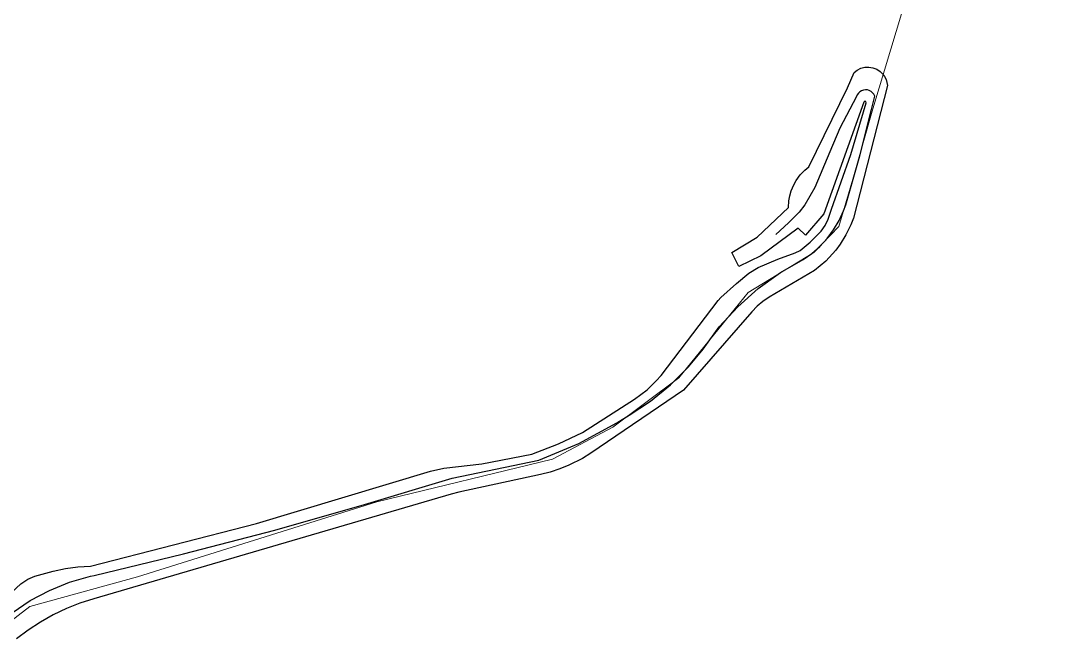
# Model space of a CAD drawing. Header units: millimetres. Extents: x 617751 to 636088, y 68402 to 77988.
# Drawn here: x 628046 to 628549, y 73905 to 74211 of the extents above; entities that cross this region are included whole.
import ezdxf

# ---------------------------------------------------------------- set-up
doc = ezdxf.new("R2010")
doc.units = ezdxf.units.MM
doc.header["$LTSCALE"] = 3
doc.header["$MEASUREMENT"] = 0
for name, color, linetype in [('ALINHAMENTO PREDIAL', 120, 'Continuous'), ('BAIRRO', 30, 'Continuous'), ('NOME LOGRADOURO', 252, 'Continuous')]:
    doc.layers.add(name, color=color, linetype=linetype)

msp = doc.modelspace()

# ---------------------------------------------------------------- linework, layer by layer
at = {"layer": 'ALINHAMENTO PREDIAL'}
msp.add_lwpolyline([(628025.22, 73914.66), (628045.76, 73933.72), (628049.21, 73936.03), (628052.73, 73937.39), (628061.65, 73939.96), (628067.72, 73941.17), (628073.86, 73941.96), (628080.03, 73942.35), (628161.66, 73963.41), (628247.18, 73989.15), (628253.72, 73990.49), (628272.39, 73992.66), (628296.95, 73997.49), (628310.11, 74002.47), (628321.76, 74008.1), (628347.39, 74024.45), (628353.59, 74029.13), (628358.08, 74033.45), (628360.44, 74036.07), (628388.51, 74073.1), (628389.81, 74074.51), (628397.47, 74081.44), (628403.59, 74086.4), (628408.23, 74089.22), (628417.9, 74093.36), (628426.29, 74096.42), (628428.77, 74097.7), (628433.69, 74101.69), (628439.08, 74107.16), (628441.06, 74109.94), (628442.56, 74113.01), (628444.17, 74118.03), (628453.63, 74144.79), (628461.23, 74170.31), (628461.09, 74170.85), (628460.57, 74171), (628460.17, 74170.64), (628440.51, 74115.61), (628431.38, 74105.19), (628427.82, 74108.62), (628409.45, 74094.98), (628398.73, 74089.82), (628395.22, 74096.67), (628407.67, 74104.2), (628423.11, 74118.75), (628423.28, 74122.06), (628423.7, 74124.5), (628424.37, 74126.89), (628425.64, 74129.95), (628426.86, 74132.11), (628428.81, 74134.77), (628431.12, 74137.14), (628433.05, 74138.7), (628452.02, 74177.65), (628455.3, 74185.09), (628456.86, 74186.34), (628458.65, 74187.25), (628460.58, 74187.76), (628462.58, 74187.86), (628464.56, 74187.54), (628466.43, 74186.82), (628468.11, 74185.73), (628469.31, 74184.57), (628470.29, 74183.22), (628471.02, 74181.72), (628471.64, 74178.79), (628454.98, 74113.57), (628453.68, 74110.19), (628451.32, 74105.3), (628448.47, 74100.67), (628446.32, 74097.76), (628441.45, 74092.4), (628435.9, 74087.74), (628413.53, 74074.65), (628410.48, 74072.57), (628407.65, 74070.19), (628405.08, 74067.53), (628371.45, 74028.94), (628325.98, 73997.88), (628321.78, 73995.31), (628315.18, 73992), (628310.61, 73990.17), (628305.93, 73988.64), (628301.16, 73987.43), (628261.03, 73978.77), (628257.21, 73977.76), (628081.71, 73926.31), (628074.87, 73924.11), (628068.2, 73921.46), (628061.72, 73918.37), (628055.46, 73914.85), (628049.44, 73910.93), (628043.7, 73906.62)], dxfattribs=at)
msp.add_lwpolyline([(628025.22, 73914.66), (628045.76, 73933.72), (628049.21, 73936.03), (628052.73, 73937.39), (628061.65, 73939.96), (628067.72, 73941.17), (628073.86, 73941.96), (628080.03, 73942.35), (628161.66, 73963.41), (628247.18, 73989.15), (628253.72, 73990.49), (628272.39, 73992.66), (628296.95, 73997.49), (628310.11, 74002.47), (628321.76, 74008.1), (628347.39, 74024.45), (628353.59, 74029.13), (628358.08, 74033.45), (628360.44, 74036.07), (628388.51, 74073.1), (628389.81, 74074.51), (628397.47, 74081.44), (628403.59, 74086.4), (628408.23, 74089.22), (628417.9, 74093.36), (628426.29, 74096.42), (628428.77, 74097.7), (628433.69, 74101.69), (628439.08, 74107.16), (628441.06, 74109.94), (628442.56, 74113.01), (628444.17, 74118.03), (628453.63, 74144.79), (628461.23, 74170.31), (628461.09, 74170.85), (628460.57, 74171), (628460.17, 74170.64), (628440.51, 74115.61), (628431.38, 74105.19), (628427.82, 74108.62), (628409.45, 74094.98), (628398.73, 74089.82), (628395.22, 74096.67), (628407.67, 74104.2), (628423.11, 74118.75), (628423.28, 74122.06), (628423.7, 74124.5), (628424.37, 74126.89), (628425.64, 74129.95), (628426.86, 74132.11), (628428.81, 74134.77), (628431.12, 74137.14), (628433.05, 74138.7), (628452.02, 74177.65), (628455.3, 74185.09), (628456.86, 74186.34), (628458.65, 74187.25), (628460.58, 74187.76), (628462.58, 74187.86), (628464.56, 74187.54), (628466.43, 74186.82), (628468.11, 74185.73), (628469.31, 74184.57), (628470.29, 74183.22), (628471.02, 74181.72), (628471.64, 74178.79), (628454.98, 74113.57), (628453.68, 74110.19), (628451.32, 74105.3), (628448.47, 74100.67), (628446.32, 74097.76), (628441.45, 74092.4), (628435.9, 74087.74), (628413.53, 74074.65), (628410.48, 74072.57), (628407.65, 74070.19), (628405.08, 74067.53), (628371.45, 74028.94), (628325.98, 73997.88), (628321.78, 73995.31), (628315.18, 73992), (628310.61, 73990.17), (628305.93, 73988.64), (628301.16, 73987.43), (628261.03, 73978.77), (628257.21, 73977.76), (628081.71, 73926.31), (628074.87, 73924.11), (628068.2, 73921.46), (628061.72, 73918.37), (628055.46, 73914.85), (628049.44, 73910.93), (628043.7, 73906.62)], dxfattribs=at)
msp.add_lwpolyline([(628025.22, 73914.66), (628045.76, 73933.72), (628049.21, 73936.03), (628052.73, 73937.39), (628061.65, 73939.96), (628067.72, 73941.17), (628073.86, 73941.96), (628080.03, 73942.35), (628161.66, 73963.41), (628247.18, 73989.15), (628253.72, 73990.49), (628272.39, 73992.66), (628296.95, 73997.49), (628310.11, 74002.47), (628321.76, 74008.1), (628347.39, 74024.45), (628353.59, 74029.13), (628358.08, 74033.45), (628360.44, 74036.07), (628388.51, 74073.1), (628389.81, 74074.51), (628397.47, 74081.44), (628403.59, 74086.4), (628408.23, 74089.22), (628417.9, 74093.36), (628426.29, 74096.42), (628428.77, 74097.7), (628433.69, 74101.69), (628439.08, 74107.16), (628441.06, 74109.94), (628442.56, 74113.01), (628444.17, 74118.03), (628453.63, 74144.79), (628461.23, 74170.31), (628461.09, 74170.85), (628460.57, 74171), (628460.17, 74170.64), (628440.51, 74115.61), (628431.38, 74105.19), (628427.82, 74108.62), (628409.45, 74094.98), (628398.73, 74089.82), (628395.22, 74096.67), (628407.67, 74104.2), (628423.11, 74118.75), (628423.28, 74122.06), (628423.7, 74124.5), (628424.37, 74126.89), (628425.64, 74129.95), (628426.86, 74132.11), (628428.81, 74134.77), (628431.12, 74137.14), (628433.05, 74138.7), (628452.02, 74177.65), (628455.3, 74185.09), (628456.86, 74186.34), (628458.65, 74187.25), (628460.58, 74187.76), (628462.58, 74187.86), (628464.56, 74187.54), (628466.43, 74186.82), (628468.11, 74185.73), (628469.31, 74184.57), (628470.29, 74183.22), (628471.02, 74181.72), (628471.64, 74178.79), (628454.98, 74113.57), (628453.68, 74110.19), (628451.32, 74105.3), (628448.47, 74100.67), (628446.32, 74097.76), (628441.45, 74092.4), (628435.9, 74087.74), (628413.53, 74074.65), (628410.48, 74072.57), (628407.65, 74070.19), (628405.08, 74067.53), (628371.45, 74028.94), (628325.98, 73997.88), (628321.78, 73995.31), (628315.18, 73992), (628310.61, 73990.17), (628305.93, 73988.64), (628301.16, 73987.43), (628261.03, 73978.77), (628257.21, 73977.76), (628081.71, 73926.31), (628074.87, 73924.11), (628068.2, 73921.46), (628061.72, 73918.37), (628055.46, 73914.85), (628049.44, 73910.93), (628043.7, 73906.62)], dxfattribs=at)
msp.add_lwpolyline([(628025.22, 73914.66), (628045.76, 73933.72), (628049.21, 73936.03), (628052.73, 73937.39), (628061.65, 73939.96), (628067.72, 73941.17), (628073.86, 73941.96), (628080.03, 73942.35), (628161.66, 73963.41), (628247.18, 73989.15), (628253.72, 73990.49), (628272.39, 73992.66), (628296.95, 73997.49), (628310.11, 74002.47), (628321.76, 74008.1), (628347.39, 74024.45), (628353.59, 74029.13), (628358.08, 74033.45), (628360.44, 74036.07), (628388.51, 74073.1), (628389.81, 74074.51), (628397.47, 74081.44), (628403.59, 74086.4), (628408.23, 74089.22), (628417.9, 74093.36), (628426.29, 74096.42), (628428.77, 74097.7), (628433.69, 74101.69), (628439.08, 74107.16), (628441.06, 74109.94), (628442.56, 74113.01), (628444.17, 74118.03), (628453.63, 74144.79), (628461.23, 74170.31), (628461.09, 74170.85), (628460.57, 74171), (628460.17, 74170.64), (628440.51, 74115.61), (628431.38, 74105.19), (628427.82, 74108.62), (628409.45, 74094.98), (628398.73, 74089.82), (628395.22, 74096.67), (628407.67, 74104.2), (628423.11, 74118.75), (628423.28, 74122.06), (628423.7, 74124.5), (628424.37, 74126.89), (628425.64, 74129.95), (628426.86, 74132.11), (628428.81, 74134.77), (628431.12, 74137.14), (628433.05, 74138.7), (628452.02, 74177.65), (628455.3, 74185.09), (628456.86, 74186.34), (628458.65, 74187.25), (628460.58, 74187.76), (628462.58, 74187.86), (628464.56, 74187.54), (628466.43, 74186.82), (628468.11, 74185.73), (628469.31, 74184.57), (628470.29, 74183.22), (628471.02, 74181.72), (628471.64, 74178.79), (628454.98, 74113.57), (628453.68, 74110.19), (628451.32, 74105.3), (628448.47, 74100.67), (628446.32, 74097.76), (628441.45, 74092.4), (628435.9, 74087.74), (628413.53, 74074.65), (628410.48, 74072.57), (628407.65, 74070.19), (628405.08, 74067.53), (628371.45, 74028.94), (628325.98, 73997.88), (628321.78, 73995.31), (628315.18, 73992), (628310.61, 73990.17), (628305.93, 73988.64), (628301.16, 73987.43), (628261.03, 73978.77), (628257.21, 73977.76), (628081.71, 73926.31), (628074.87, 73924.11), (628068.2, 73921.46), (628061.72, 73918.37), (628055.46, 73914.85), (628049.44, 73910.93), (628043.7, 73906.62)], dxfattribs=at)
msp.add_lwpolyline([(628025.22, 73914.66), (628045.76, 73933.72), (628049.21, 73936.03), (628052.73, 73937.39), (628061.65, 73939.96), (628067.72, 73941.17), (628073.86, 73941.96), (628080.03, 73942.35), (628161.66, 73963.41), (628247.18, 73989.15), (628253.72, 73990.49), (628272.39, 73992.66), (628296.95, 73997.49), (628310.11, 74002.47), (628321.76, 74008.1), (628347.39, 74024.45), (628353.59, 74029.13), (628358.08, 74033.45), (628360.44, 74036.07), (628388.51, 74073.1), (628389.81, 74074.51), (628397.47, 74081.44), (628403.59, 74086.4), (628408.23, 74089.22), (628417.9, 74093.36), (628426.29, 74096.42), (628428.77, 74097.7), (628433.69, 74101.69), (628439.08, 74107.16), (628441.06, 74109.94), (628442.56, 74113.01), (628444.17, 74118.03), (628453.63, 74144.79), (628461.23, 74170.31), (628461.09, 74170.85), (628460.57, 74171), (628460.17, 74170.64), (628440.51, 74115.61), (628431.38, 74105.19), (628427.82, 74108.62), (628409.45, 74094.98), (628398.73, 74089.82), (628395.22, 74096.67), (628407.67, 74104.2), (628423.11, 74118.75), (628423.28, 74122.06), (628423.7, 74124.5), (628424.37, 74126.89), (628425.64, 74129.95), (628426.86, 74132.11), (628428.81, 74134.77), (628431.12, 74137.14), (628433.05, 74138.7), (628452.02, 74177.65), (628455.3, 74185.09), (628456.86, 74186.34), (628458.65, 74187.25), (628460.58, 74187.76), (628462.58, 74187.86), (628464.56, 74187.54), (628466.43, 74186.82), (628468.11, 74185.73), (628469.31, 74184.57), (628470.29, 74183.22), (628471.02, 74181.72), (628471.64, 74178.79), (628454.98, 74113.57), (628453.68, 74110.19), (628451.32, 74105.3), (628448.47, 74100.67), (628446.32, 74097.76), (628441.45, 74092.4), (628435.9, 74087.74), (628413.53, 74074.65), (628410.48, 74072.57), (628407.65, 74070.19), (628405.08, 74067.53), (628371.45, 74028.94), (628325.98, 73997.88), (628321.78, 73995.31), (628315.18, 73992), (628310.61, 73990.17), (628305.93, 73988.64), (628301.16, 73987.43), (628261.03, 73978.77), (628257.21, 73977.76), (628081.71, 73926.31), (628074.87, 73924.11), (628068.2, 73921.46), (628061.72, 73918.37), (628055.46, 73914.85), (628049.44, 73910.93), (628043.7, 73906.62)], dxfattribs=at)
msp.add_lwpolyline([(628025.22, 73914.66), (628045.76, 73933.72), (628049.21, 73936.03), (628052.73, 73937.39), (628061.65, 73939.96), (628067.72, 73941.17), (628073.86, 73941.96), (628080.03, 73942.35), (628161.66, 73963.41), (628247.18, 73989.15), (628253.72, 73990.49), (628272.39, 73992.66), (628296.95, 73997.49), (628310.11, 74002.47), (628321.76, 74008.1), (628347.39, 74024.45), (628353.59, 74029.13), (628358.08, 74033.45), (628360.44, 74036.07), (628388.51, 74073.1), (628389.81, 74074.51), (628397.47, 74081.44), (628403.59, 74086.4), (628408.23, 74089.22), (628417.9, 74093.36), (628426.29, 74096.42), (628428.77, 74097.7), (628433.69, 74101.69), (628439.08, 74107.16), (628441.06, 74109.94), (628442.56, 74113.01), (628444.17, 74118.03), (628453.63, 74144.79), (628461.23, 74170.31), (628461.09, 74170.85), (628460.57, 74171), (628460.17, 74170.64), (628440.51, 74115.61), (628431.38, 74105.19), (628427.82, 74108.62), (628409.45, 74094.98), (628398.73, 74089.82), (628395.22, 74096.67), (628407.67, 74104.2), (628423.11, 74118.75), (628423.28, 74122.06), (628423.7, 74124.5), (628424.37, 74126.89), (628425.64, 74129.95), (628426.86, 74132.11), (628428.81, 74134.77), (628431.12, 74137.14), (628433.05, 74138.7), (628452.02, 74177.65), (628455.3, 74185.09), (628456.86, 74186.34), (628458.65, 74187.25), (628460.58, 74187.76), (628462.58, 74187.86), (628464.56, 74187.54), (628466.43, 74186.82), (628468.11, 74185.73), (628469.31, 74184.57), (628470.29, 74183.22), (628471.02, 74181.72), (628471.64, 74178.79), (628454.98, 74113.57), (628453.68, 74110.19), (628451.32, 74105.3), (628448.47, 74100.67), (628446.32, 74097.76), (628441.45, 74092.4), (628435.9, 74087.74), (628413.53, 74074.65), (628410.48, 74072.57), (628407.65, 74070.19), (628405.08, 74067.53), (628371.45, 74028.94), (628325.98, 73997.88), (628321.78, 73995.31), (628315.18, 73992), (628310.61, 73990.17), (628305.93, 73988.64), (628301.16, 73987.43), (628261.03, 73978.77), (628257.21, 73977.76), (628081.71, 73926.31), (628074.87, 73924.11), (628068.2, 73921.46), (628061.72, 73918.37), (628055.46, 73914.85), (628049.44, 73910.93), (628043.7, 73906.62)], dxfattribs=at)
msp.add_lwpolyline([(628025.22, 73914.66), (628045.76, 73933.72), (628049.21, 73936.03), (628052.73, 73937.39), (628061.65, 73939.96), (628067.72, 73941.17), (628073.86, 73941.96), (628080.03, 73942.35), (628161.66, 73963.41), (628247.18, 73989.15), (628253.72, 73990.49), (628272.39, 73992.66), (628296.95, 73997.49), (628310.11, 74002.47), (628321.76, 74008.1), (628347.39, 74024.45), (628353.59, 74029.13), (628358.08, 74033.45), (628360.44, 74036.07), (628388.51, 74073.1), (628389.81, 74074.51), (628397.47, 74081.44), (628403.59, 74086.4), (628408.23, 74089.22), (628417.9, 74093.36), (628426.29, 74096.42), (628428.77, 74097.7), (628433.69, 74101.69), (628439.08, 74107.16), (628441.06, 74109.94), (628442.56, 74113.01), (628444.17, 74118.03), (628453.63, 74144.79), (628461.23, 74170.31), (628461.09, 74170.85), (628460.57, 74171), (628460.17, 74170.64), (628440.51, 74115.61), (628431.38, 74105.19), (628427.82, 74108.62), (628409.45, 74094.98), (628398.73, 74089.82), (628395.22, 74096.67), (628407.67, 74104.2), (628423.11, 74118.75), (628423.28, 74122.06), (628423.7, 74124.5), (628424.37, 74126.89), (628425.64, 74129.95), (628426.86, 74132.11), (628428.81, 74134.77), (628431.12, 74137.14), (628433.05, 74138.7), (628452.02, 74177.65), (628455.3, 74185.09), (628456.86, 74186.34), (628458.65, 74187.25), (628460.58, 74187.76), (628462.58, 74187.86), (628464.56, 74187.54), (628466.43, 74186.82), (628468.11, 74185.73), (628469.31, 74184.57), (628470.29, 74183.22), (628471.02, 74181.72), (628471.64, 74178.79), (628454.98, 74113.57), (628453.68, 74110.19), (628451.32, 74105.3), (628448.47, 74100.67), (628446.32, 74097.76), (628441.45, 74092.4), (628435.9, 74087.74), (628413.53, 74074.65), (628410.48, 74072.57), (628407.65, 74070.19), (628405.08, 74067.53), (628371.45, 74028.94), (628325.98, 73997.88), (628321.78, 73995.31), (628315.18, 73992), (628310.61, 73990.17), (628305.93, 73988.64), (628301.16, 73987.43), (628261.03, 73978.77), (628257.21, 73977.76), (628081.71, 73926.31), (628074.87, 73924.11), (628068.2, 73921.46), (628061.72, 73918.37), (628055.46, 73914.85), (628049.44, 73910.93), (628043.7, 73906.62)], dxfattribs=at)
msp.add_lwpolyline([(628025.22, 73914.66), (628045.76, 73933.72), (628049.21, 73936.03), (628052.73, 73937.39), (628061.65, 73939.96), (628067.72, 73941.17), (628073.86, 73941.96), (628080.03, 73942.35), (628161.66, 73963.41), (628247.18, 73989.15), (628253.72, 73990.49), (628272.39, 73992.66), (628296.95, 73997.49), (628310.11, 74002.47), (628321.76, 74008.1), (628347.39, 74024.45), (628353.59, 74029.13), (628358.08, 74033.45), (628360.44, 74036.07), (628388.51, 74073.1), (628389.81, 74074.51), (628397.47, 74081.44), (628403.59, 74086.4), (628408.23, 74089.22), (628417.9, 74093.36), (628426.29, 74096.42), (628428.77, 74097.7), (628433.69, 74101.69), (628439.08, 74107.16), (628441.06, 74109.94), (628442.56, 74113.01), (628444.17, 74118.03), (628453.63, 74144.79), (628461.23, 74170.31), (628461.09, 74170.85), (628460.57, 74171), (628460.17, 74170.64), (628440.51, 74115.61), (628431.38, 74105.19), (628427.82, 74108.62), (628409.45, 74094.98), (628398.73, 74089.82), (628395.22, 74096.67), (628407.67, 74104.2), (628423.11, 74118.75), (628423.28, 74122.06), (628423.7, 74124.5), (628424.37, 74126.89), (628425.64, 74129.95), (628426.86, 74132.11), (628428.81, 74134.77), (628431.12, 74137.14), (628433.05, 74138.7), (628452.02, 74177.65), (628455.3, 74185.09), (628456.86, 74186.34), (628458.65, 74187.25), (628460.58, 74187.76), (628462.58, 74187.86), (628464.56, 74187.54), (628466.43, 74186.82), (628468.11, 74185.73), (628469.31, 74184.57), (628470.29, 74183.22), (628471.02, 74181.72), (628471.64, 74178.79), (628454.98, 74113.57), (628453.68, 74110.19), (628451.32, 74105.3), (628448.47, 74100.67), (628446.32, 74097.76), (628441.45, 74092.4), (628435.9, 74087.74), (628413.53, 74074.65), (628410.48, 74072.57), (628407.65, 74070.19), (628405.08, 74067.53), (628371.45, 74028.94), (628325.98, 73997.88), (628321.78, 73995.31), (628315.18, 73992), (628310.61, 73990.17), (628305.93, 73988.64), (628301.16, 73987.43), (628261.03, 73978.77), (628257.21, 73977.76), (628081.71, 73926.31), (628074.87, 73924.11), (628068.2, 73921.46), (628061.72, 73918.37), (628055.46, 73914.85), (628049.44, 73910.93), (628043.7, 73906.62)], dxfattribs=at)
at = {"layer": 'BAIRRO', "lineweight": 20}
msp.add_lwpolyline([(628027.16, 73904.8), (628050.26, 73922.5), (628103.12, 73937.17), (628220.7, 73973.93), (628307.07, 73994.95), (628336.73, 74010.68), (628369.25, 74034.95), (628403.28, 74076.89), (628435.49, 74096.62), (628447.78, 74109.41), (628454.69, 74132.69), (628464.43, 74167.33), (628479.06, 74215.72), (628552.65, 74274.57), (628590.65, 74315.57), (628747.61, 74869.49), (628764.42, 74970.92), (628744.21, 74981.32), (628776.67, 75057.49)], dxfattribs=at)
at = {"layer": 'NOME LOGRADOURO'}
msp.add_lwpolyline([(628041.57, 73919.44), (628050.42, 73925.43), (628059.86, 73930.46), (628069.76, 73934.48), (628080.04, 73937.44), (628081.78, 73937.83), (628125.76, 73948.48), (628170.64, 73960.04), (628214.63, 73972.69), (628257.84, 73985.7), (628300.4, 73994.54), (628320.06, 74002.69), (628338.77, 74012.85), (628344.74, 74016.66), (628355.29, 74023.54), (628365.06, 74031.49), (628373.95, 74040.42), (628381.07, 74049.16), (628389.07, 74060.01), (628398.16, 74069.96), (628408.24, 74078.91), (628419.2, 74086.76), (628430.32, 74093.12), (628434.6, 74096.18), (628438.54, 74099.66), (628442.1, 74103.54), (628445.23, 74107.78), (628447.9, 74112.31), (628450.08, 74117.1), (628451.17, 74120.15), (628458.09, 74144.17), (628463.83, 74167.04), (628465.42, 74173.56), (628464.99, 74174.44), (628464.39, 74175.22), (628463.64, 74175.85), (628462.78, 74176.32), (628461.84, 74176.59), (628460.86, 74176.66), (628459.89, 74176.53), (628458.96, 74176.2), (628458.13, 74175.68), (628457.42, 74175), (628456.87, 74174.19), (628456.54, 74173.41), (628448.3, 74157.81), (628443.3, 74146.19), (628435.98, 74128.63), (628431.02, 74120.01), (628428.34, 74116.54), (628425.19, 74113.39), (628423.14, 74111.19), (628416.83, 74105.52)], dxfattribs=at)
msp.add_lwpolyline([(628041.57, 73919.44), (628050.42, 73925.43), (628059.86, 73930.46), (628069.76, 73934.48), (628080.04, 73937.44), (628081.78, 73937.83), (628125.76, 73948.48), (628170.64, 73960.04), (628214.63, 73972.69), (628257.84, 73985.7), (628300.4, 73994.54), (628320.06, 74002.69), (628338.77, 74012.85), (628344.74, 74016.66), (628355.29, 74023.54), (628365.06, 74031.49), (628373.95, 74040.42), (628381.07, 74049.16), (628389.07, 74060.01), (628398.16, 74069.96), (628408.24, 74078.91), (628419.2, 74086.76), (628430.32, 74093.12), (628434.6, 74096.18), (628438.54, 74099.66), (628442.1, 74103.54), (628445.23, 74107.78), (628447.9, 74112.31), (628450.08, 74117.1), (628451.17, 74120.15), (628458.09, 74144.17), (628463.83, 74167.04), (628465.42, 74173.56), (628464.99, 74174.44), (628464.39, 74175.22), (628463.64, 74175.85), (628462.78, 74176.32), (628461.84, 74176.59), (628460.86, 74176.66), (628459.89, 74176.53), (628458.96, 74176.2), (628458.13, 74175.68), (628457.42, 74175), (628456.87, 74174.19), (628456.54, 74173.41), (628448.3, 74157.81), (628443.3, 74146.19), (628435.98, 74128.63), (628431.02, 74120.01), (628428.34, 74116.54), (628425.19, 74113.39), (628423.14, 74111.19), (628416.83, 74105.52)], dxfattribs=at)
msp.add_lwpolyline([(628041.57, 73919.44), (628050.42, 73925.43), (628059.86, 73930.46), (628069.76, 73934.48), (628080.04, 73937.44), (628081.78, 73937.83), (628125.76, 73948.48), (628170.64, 73960.04), (628214.63, 73972.69), (628257.84, 73985.7), (628300.4, 73994.54), (628320.06, 74002.69), (628338.77, 74012.85), (628344.74, 74016.66), (628355.29, 74023.54), (628365.06, 74031.49), (628373.95, 74040.42), (628381.07, 74049.16), (628389.07, 74060.01), (628398.16, 74069.96), (628408.24, 74078.91), (628419.2, 74086.76), (628430.32, 74093.12), (628434.6, 74096.18), (628438.54, 74099.66), (628442.1, 74103.54), (628445.23, 74107.78), (628447.9, 74112.31), (628450.08, 74117.1), (628451.17, 74120.15), (628458.09, 74144.17), (628463.83, 74167.04), (628465.42, 74173.56), (628464.99, 74174.44), (628464.39, 74175.22), (628463.64, 74175.85), (628462.78, 74176.32), (628461.84, 74176.59), (628460.86, 74176.66), (628459.89, 74176.53), (628458.96, 74176.2), (628458.13, 74175.68), (628457.42, 74175), (628456.87, 74174.19), (628456.54, 74173.41), (628448.3, 74157.81), (628443.3, 74146.19), (628435.98, 74128.63), (628431.02, 74120.01), (628428.34, 74116.54), (628425.19, 74113.39), (628423.14, 74111.19), (628416.83, 74105.52)], dxfattribs=at)
msp.add_lwpolyline([(628041.57, 73919.44), (628050.42, 73925.43), (628059.86, 73930.46), (628069.76, 73934.48), (628080.04, 73937.44), (628081.78, 73937.83), (628125.76, 73948.48), (628170.64, 73960.04), (628214.63, 73972.69), (628257.84, 73985.7), (628300.4, 73994.54), (628320.06, 74002.69), (628338.77, 74012.85), (628344.74, 74016.66), (628355.29, 74023.54), (628365.06, 74031.49), (628373.95, 74040.42), (628381.07, 74049.16), (628389.07, 74060.01), (628398.16, 74069.96), (628408.24, 74078.91), (628419.2, 74086.76), (628430.32, 74093.12), (628434.6, 74096.18), (628438.54, 74099.66), (628442.1, 74103.54), (628445.23, 74107.78), (628447.9, 74112.31), (628450.08, 74117.1), (628451.17, 74120.15), (628458.09, 74144.17), (628463.83, 74167.04), (628465.42, 74173.56), (628464.99, 74174.44), (628464.39, 74175.22), (628463.64, 74175.85), (628462.78, 74176.32), (628461.84, 74176.59), (628460.86, 74176.66), (628459.89, 74176.53), (628458.96, 74176.2), (628458.13, 74175.68), (628457.42, 74175), (628456.87, 74174.19), (628456.54, 74173.41), (628448.3, 74157.81), (628443.3, 74146.19), (628435.98, 74128.63), (628431.02, 74120.01), (628428.34, 74116.54), (628425.19, 74113.39), (628423.14, 74111.19), (628416.83, 74105.52)], dxfattribs=at)

doc.saveas('drawing.dxf')
